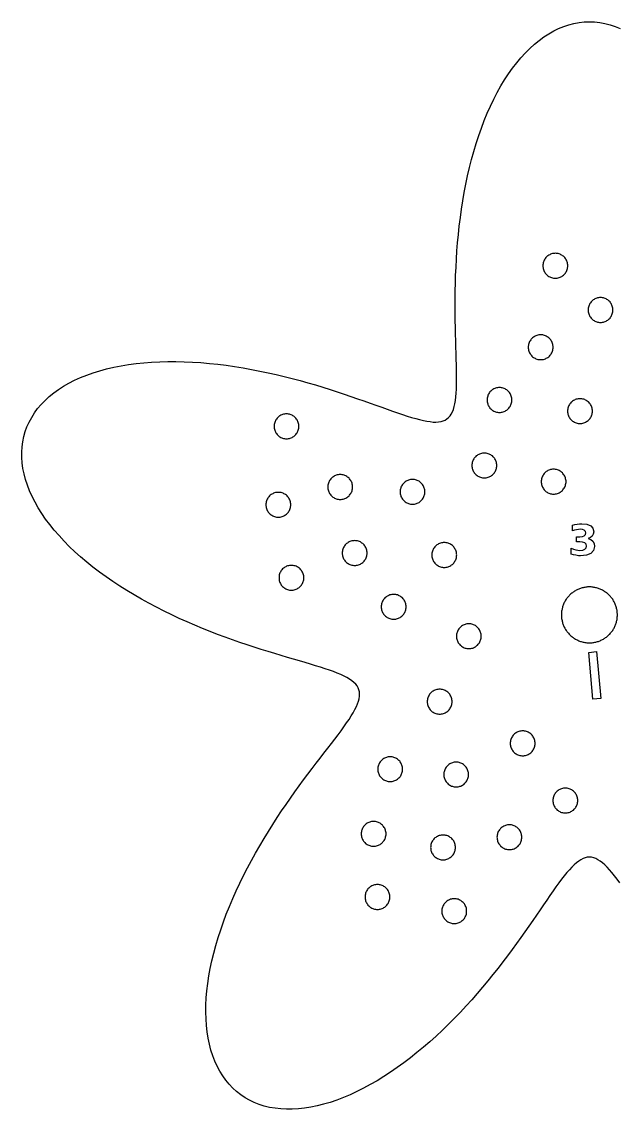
# Model space of a CAD drawing. Header units: millimetres. Extents: x 0 to 411, y 14 to 280.
# Drawn here: x 256 to 323.2, y 15.9 to 138.5 of the extents above; entities that cross this region are included whole.
import ezdxf

# ---------------------------------------------------------------- set-up
doc = ezdxf.new("R2010")
doc.units = ezdxf.units.MM
doc.layers.add('CUT', color=1, linetype='Continuous')
doc.layers.add('ENGRAVE', color=7, linetype='Continuous')

msp = doc.modelspace()

# ---------------------------------------------------------------- linework, layer by layer
at = {"layer": 'CUT'}
msp.add_lwpolyline([(323.43, 41.41), (323.12, 41.83), (322.82, 42.21), (322.53, 42.57), (322.25, 42.9), (321.98, 43.19), (321.71, 43.45), (321.45, 43.68), (321.2, 43.87), (320.95, 44.03), (320.71, 44.15), (320.47, 44.24), (320.23, 44.3), (319.99, 44.31), (319.75, 44.3), (319.51, 44.24), (319.27, 44.15), (319.02, 44.03), (318.78, 43.87), (318.52, 43.68), (318.26, 43.45), (318, 43.19), (317.73, 42.9), (317.45, 42.57), (317.16, 42.21), (316.86, 41.83), (316.55, 41.41), (316.22, 40.97), (315.89, 40.5), (315.54, 40), (315.18, 39.47), (314.81, 38.93), (314.42, 38.36), (314.02, 37.77), (313.6, 37.16), (313.17, 36.54), (312.72, 35.89), (312.25, 35.24), (311.77, 34.57), (311.27, 33.89), (310.76, 33.2), (310.23, 32.5), (309.69, 31.79), (309.12, 31.08), (308.55, 30.37), (307.95, 29.66), (307.35, 28.95), (306.72, 28.24), (306.09, 27.54), (305.44, 26.84), (304.77, 26.15), (304.1, 25.47), (303.41, 24.8), (302.71, 24.15), (302, 23.51), (301.28, 22.88), (300.55, 22.28), (299.81, 21.69), (299.07, 21.13), (298.32, 20.59), (297.57, 20.07), (296.81, 19.57), (296.05, 19.11), (295.29, 18.67), (294.53, 18.26), (293.77, 17.88), (293.01, 17.53), (292.26, 17.21), (291.51, 16.92), (290.77, 16.67), (290.03, 16.45), (289.3, 16.27), (288.59, 16.12), (287.88, 16.01), (287.18, 15.94), (286.5, 15.9), (285.84, 15.9), (285.19, 15.93), (284.55, 16), (283.94, 16.11), (283.34, 16.26), (282.76, 16.44), (282.21, 16.66), (281.68, 16.91), (281.17, 17.2), (280.68, 17.53), (280.22, 17.89), (279.79, 18.28), (279.38, 18.71), (279.01, 19.17), (278.65, 19.66), (278.33, 20.18), (278.04, 20.74), (277.77, 21.32), (277.54, 21.92), (277.33, 22.56), (277.16, 23.22), (277.02, 23.9), (276.91, 24.61), (276.82, 25.34), (276.77, 26.09), (276.75, 26.85), (276.76, 27.64), (276.8, 28.44), (276.87, 29.25), (276.97, 30.08), (277.1, 30.92), (277.25, 31.77), (277.44, 32.63), (277.64, 33.5), (277.88, 34.37), (278.14, 35.25), (278.43, 36.13), (278.73, 37.01), (279.06, 37.89), (279.41, 38.77), (279.79, 39.65), (280.17, 40.52), (280.58, 41.39), (281, 42.25), (281.44, 43.1), (281.89, 43.95), (282.35, 44.78), (282.83, 45.6), (283.31, 46.42), (283.8, 47.21), (284.29, 48), (284.79, 48.77), (285.29, 49.52), (285.79, 50.26), (286.29, 50.98), (286.79, 51.68), (287.28, 52.36), (287.77, 53.02), (288.25, 53.67), (288.72, 54.3), (289.19, 54.9), (289.63, 55.49), (290.07, 56.05), (290.49, 56.6), (290.9, 57.12), (291.28, 57.62), (291.65, 58.11), (291.99, 58.57), (292.32, 59.01), (292.62, 59.44), (292.89, 59.84), (293.14, 60.23), (293.36, 60.6), (293.56, 60.95), (293.72, 61.28), (293.86, 61.6), (293.97, 61.9), (294.04, 62.18), (294.08, 62.45), (294.09, 62.71), (294.07, 62.95), (294.01, 63.19), (293.92, 63.41), (293.8, 63.62), (293.64, 63.82), (293.44, 64.01), (293.22, 64.2), (292.96, 64.38), (292.66, 64.56), (292.33, 64.73), (291.97, 64.9), (291.57, 65.06), (291.14, 65.23), (290.68, 65.4), (290.19, 65.56), (289.67, 65.73), (289.11, 65.9), (288.53, 66.08), (287.93, 66.26), (287.29, 66.45), (286.63, 66.64), (285.95, 66.84), (285.24, 67.05), (284.51, 67.27), (283.76, 67.5), (282.99, 67.74), (282.21, 67.99), (281.4, 68.25), (280.59, 68.52), (279.76, 68.81), (278.92, 69.11), (278.07, 69.43), (277.22, 69.76), (276.36, 70.1), (275.5, 70.46), (274.63, 70.83), (273.76, 71.22), (272.9, 71.63), (272.04, 72.04), (271.18, 72.48), (270.33, 72.93), (269.49, 73.39), (268.67, 73.87), (267.85, 74.36), (267.05, 74.86), (266.27, 75.38), (265.5, 75.91), (264.75, 76.46), (264.02, 77.01), (263.32, 77.58), (262.64, 78.16), (261.99, 78.75), (261.36, 79.34), (260.77, 79.95), (260.2, 80.56), (259.67, 81.18), (259.16, 81.8), (258.69, 82.43), (258.26, 83.07), (257.86, 83.7), (257.5, 84.34), (257.17, 84.98), (256.89, 85.61), (256.64, 86.25), (256.43, 86.88), (256.26, 87.51), (256.14, 88.14), (256.05, 88.76), (256, 89.37), (256, 89.97), (256.04, 90.57), (256.11, 91.15), (256.23, 91.73), (256.39, 92.29), (256.59, 92.84), (256.84, 93.37), (257.12, 93.89), (257.44, 94.39), (257.79, 94.88), (258.19, 95.35), (258.63, 95.8), (259.1, 96.23), (259.6, 96.64), (260.14, 97.03), (260.72, 97.4), (261.32, 97.74), (261.96, 98.07), (262.63, 98.37), (263.32, 98.65), (264.05, 98.91), (264.8, 99.14), (265.57, 99.35), (266.37, 99.54), (267.19, 99.7), (268.02, 99.84), (268.88, 99.95), (269.75, 100.05), (270.64, 100.11), (271.55, 100.16), (272.46, 100.18), (273.38, 100.18), (274.32, 100.16), (275.26, 100.12), (276.2, 100.06), (277.15, 99.98), (278.1, 99.88), (279.05, 99.76), (280, 99.62), (280.95, 99.47), (281.89, 99.3), (282.83, 99.12), (283.76, 98.93), (284.68, 98.72), (285.59, 98.5), (286.49, 98.27), (287.37, 98.04), (288.24, 97.79), (289.1, 97.55), (289.94, 97.29), (290.76, 97.03), (291.56, 96.78), (292.34, 96.52), (293.1, 96.26), (293.85, 96), (294.56, 95.75), (295.26, 95.5), (295.93, 95.27), (296.58, 95.03), (297.2, 94.81), (297.8, 94.6), (298.37, 94.4), (298.92, 94.22), (299.44, 94.04), (299.94, 93.89), (300.41, 93.75), (300.85, 93.64), (301.27, 93.54), (301.67, 93.46), (302.03, 93.41), (302.38, 93.37), (302.69, 93.37), (302.99, 93.38), (303.26, 93.43), (303.51, 93.5), (303.73, 93.59), (303.93, 93.72), (304.12, 93.88), (304.28, 94.06), (304.42, 94.27), (304.55, 94.52), (304.65, 94.79), (304.75, 95.1), (304.82, 95.43), (304.88, 95.8), (304.93, 96.2), (304.97, 96.62), (304.99, 97.08), (305.01, 97.57), (305.01, 98.09), (305.01, 98.64), (305.01, 99.22), (304.99, 99.83), (304.98, 100.46), (304.96, 101.12), (304.94, 101.81), (304.92, 102.52), (304.9, 103.26), (304.88, 104.02), (304.87, 104.8), (304.86, 105.61), (304.85, 106.43), (304.85, 107.28), (304.86, 108.14), (304.88, 109.01), (304.91, 109.9), (304.95, 110.81), (305, 111.72), (305.06, 112.65), (305.13, 113.58), (305.22, 114.52), (305.32, 115.46), (305.44, 116.41), (305.57, 117.36), (305.72, 118.31), (305.88, 119.25), (306.06, 120.19), (306.26, 121.13), (306.48, 122.05), (306.71, 122.97), (306.96, 123.88), (307.23, 124.77), (307.51, 125.65), (307.82, 126.51), (308.14, 127.36), (308.48, 128.18), (308.84, 128.98), (309.21, 129.76), (309.6, 130.52), (310.01, 131.25), (310.43, 131.95), (310.87, 132.62), (311.33, 133.26), (311.79, 133.87), (312.27, 134.44), (312.77, 134.98), (313.28, 135.49), (313.79, 135.96), (314.32, 136.39), (314.86, 136.78), (315.41, 137.14), (315.96, 137.45), (316.52, 137.73), (317.09, 137.96), (317.66, 138.15), (318.24, 138.3), (318.82, 138.41), (319.4, 138.47), (319.99, 138.49), (320.57, 138.47), (321.15, 138.41), (321.73, 138.3), (322.31, 138.15), (322.88, 137.96), (323.45, 137.73)], dxfattribs=at)
for points in [[(317.48, 110.55), (317.51, 110.66), (317.53, 110.77), (317.54, 110.88), (317.55, 110.99), (317.54, 111.1), (317.53, 111.21), (317.51, 111.31), (317.48, 111.42), (317.44, 111.52), (317.39, 111.62), (317.34, 111.72), (317.28, 111.81), (317.21, 111.9), (317.14, 111.98), (317.05, 112.05), (316.97, 112.12), (316.88, 112.18), (316.78, 112.23), (316.68, 112.28), (316.58, 112.32), (316.47, 112.35), (316.36, 112.37), (316.26, 112.38), (316.15, 112.39), (316.04, 112.38), (315.93, 112.37), (315.82, 112.35), (315.71, 112.32), (315.61, 112.28), (315.51, 112.23), (315.41, 112.18), (315.32, 112.12), (315.24, 112.05), (315.16, 111.98), (315.08, 111.9), (315.01, 111.81), (314.95, 111.72), (314.9, 111.62), (314.85, 111.52), (314.81, 111.42), (314.78, 111.31), (314.76, 111.21), (314.75, 111.1), (314.75, 110.99), (314.75, 110.88), (314.76, 110.77), (314.78, 110.66), (314.81, 110.55), (314.85, 110.45), (314.9, 110.35), (314.95, 110.26), (315.01, 110.16), (315.08, 110.08), (315.16, 110), (315.24, 109.92), (315.32, 109.85), (315.41, 109.79), (315.51, 109.74), (315.61, 109.69), (315.71, 109.66), (315.82, 109.63), (315.93, 109.6), (316.04, 109.59), (316.15, 109.59), (316.26, 109.59), (316.36, 109.6), (316.47, 109.63), (316.58, 109.66), (316.68, 109.69), (316.78, 109.74), (316.88, 109.79), (316.97, 109.85), (317.05, 109.92), (317.14, 110), (317.21, 110.08), (317.28, 110.16), (317.34, 110.26), (317.39, 110.35), (317.44, 110.45), (317.48, 110.55)], [(322.53, 105.46), (322.57, 105.56), (322.6, 105.67), (322.62, 105.78), (322.64, 105.88), (322.64, 105.99), (322.64, 106.1), (322.62, 106.21), (322.6, 106.32), (322.57, 106.43), (322.53, 106.53), (322.49, 106.63), (322.43, 106.73), (322.37, 106.82), (322.31, 106.9), (322.23, 106.98), (322.15, 107.06), (322.06, 107.13), (321.97, 107.19), (321.88, 107.24), (321.78, 107.29), (321.67, 107.33), (321.57, 107.36), (321.46, 107.38), (321.35, 107.39), (321.24, 107.39), (321.13, 107.39), (321.02, 107.38), (320.91, 107.36), (320.81, 107.33), (320.71, 107.29), (320.61, 107.24), (320.51, 107.19), (320.42, 107.13), (320.33, 107.06), (320.25, 106.98), (320.18, 106.9), (320.11, 106.82), (320.05, 106.73), (319.99, 106.63), (319.95, 106.53), (319.91, 106.43), (319.88, 106.32), (319.86, 106.21), (319.85, 106.1), (319.84, 105.99), (319.85, 105.88), (319.86, 105.78), (319.88, 105.67), (319.91, 105.56), (319.95, 105.46), (319.99, 105.36), (320.05, 105.26), (320.11, 105.17), (320.18, 105.09), (320.25, 105), (320.33, 104.93), (320.42, 104.86), (320.51, 104.8), (320.61, 104.75), (320.71, 104.7), (320.81, 104.66), (320.91, 104.63), (321.02, 104.61), (321.13, 104.6), (321.24, 104.59), (321.35, 104.6), (321.46, 104.61), (321.57, 104.63), (321.67, 104.66), (321.78, 104.7), (321.88, 104.75), (321.97, 104.8), (322.06, 104.86), (322.15, 104.93), (322.23, 105), (322.31, 105.09), (322.37, 105.17), (322.43, 105.26), (322.49, 105.36), (322.53, 105.46)], [(315.83, 101.36), (315.86, 101.47), (315.88, 101.58), (315.89, 101.69), (315.9, 101.8), (315.89, 101.91), (315.88, 102.01), (315.86, 102.12), (315.83, 102.23), (315.79, 102.33), (315.75, 102.43), (315.69, 102.53), (315.63, 102.62), (315.56, 102.7), (315.49, 102.79), (315.41, 102.86), (315.32, 102.93), (315.23, 102.99), (315.13, 103.04), (315.03, 103.09), (314.93, 103.13), (314.83, 103.16), (314.72, 103.18), (314.61, 103.19), (314.5, 103.2), (314.39, 103.19), (314.28, 103.18), (314.17, 103.16), (314.07, 103.13), (313.96, 103.09), (313.86, 103.04), (313.77, 102.99), (313.68, 102.93), (313.59, 102.86), (313.51, 102.79), (313.43, 102.7), (313.37, 102.62), (313.31, 102.53), (313.25, 102.43), (313.21, 102.33), (313.17, 102.23), (313.14, 102.12), (313.12, 102.01), (313.1, 101.91), (313.1, 101.8), (313.1, 101.69), (313.12, 101.58), (313.14, 101.47), (313.17, 101.36), (313.21, 101.26), (313.25, 101.16), (313.31, 101.06), (313.37, 100.97), (313.43, 100.89), (313.51, 100.81), (313.59, 100.73), (313.68, 100.66), (313.77, 100.6), (313.86, 100.55), (313.96, 100.5), (314.07, 100.46), (314.17, 100.43), (314.28, 100.41), (314.39, 100.4), (314.5, 100.4), (314.61, 100.4), (314.72, 100.41), (314.83, 100.43), (314.93, 100.46), (315.03, 100.5), (315.13, 100.55), (315.23, 100.6), (315.32, 100.66), (315.41, 100.73), (315.49, 100.81), (315.56, 100.89), (315.63, 100.97), (315.69, 101.06), (315.75, 101.16), (315.79, 101.26), (315.83, 101.36)], [(311.14, 95.32), (311.18, 95.42), (311.21, 95.53), (311.23, 95.63), (311.24, 95.74), (311.25, 95.85), (311.24, 95.96), (311.23, 96.07), (311.21, 96.18), (311.18, 96.29), (311.14, 96.39), (311.1, 96.49), (311.04, 96.59), (310.98, 96.68), (310.91, 96.76), (310.84, 96.84), (310.76, 96.92), (310.67, 96.99), (310.58, 97.05), (310.48, 97.1), (310.38, 97.15), (310.28, 97.19), (310.17, 97.22), (310.07, 97.24), (309.96, 97.25), (309.85, 97.25), (309.74, 97.25), (309.63, 97.24), (309.52, 97.22), (309.42, 97.19), (309.31, 97.15), (309.21, 97.1), (309.12, 97.05), (309.02, 96.99), (308.94, 96.92), (308.86, 96.84), (308.78, 96.76), (308.72, 96.68), (308.65, 96.59), (308.6, 96.49), (308.55, 96.39), (308.52, 96.29), (308.49, 96.18), (308.46, 96.07), (308.45, 95.96), (308.45, 95.85), (308.45, 95.74), (308.46, 95.63), (308.49, 95.53), (308.52, 95.42), (308.55, 95.32), (308.6, 95.22), (308.65, 95.12), (308.72, 95.03), (308.78, 94.94), (308.86, 94.86), (308.94, 94.79), (309.02, 94.72), (309.12, 94.66), (309.21, 94.61), (309.31, 94.56), (309.42, 94.52), (309.52, 94.49), (309.63, 94.47), (309.74, 94.46), (309.85, 94.45), (309.96, 94.46), (310.07, 94.47), (310.17, 94.49), (310.28, 94.52), (310.38, 94.56), (310.48, 94.61), (310.58, 94.66), (310.67, 94.72), (310.76, 94.79), (310.84, 94.86), (310.91, 94.94), (310.98, 95.03), (311.04, 95.12), (311.1, 95.22), (311.14, 95.32)], [(320.26, 94.17), (320.29, 94.27), (320.31, 94.38), (320.32, 94.49), (320.33, 94.6), (320.32, 94.71), (320.31, 94.82), (320.29, 94.93), (320.26, 95.03), (320.22, 95.14), (320.17, 95.24), (320.12, 95.33), (320.06, 95.42), (319.99, 95.51), (319.92, 95.59), (319.83, 95.66), (319.75, 95.73), (319.66, 95.79), (319.56, 95.85), (319.46, 95.89), (319.36, 95.93), (319.25, 95.96), (319.14, 95.98), (319.03, 96), (318.93, 96), (318.82, 96), (318.71, 95.98), (318.6, 95.96), (318.49, 95.93), (318.39, 95.89), (318.29, 95.85), (318.19, 95.79), (318.1, 95.73), (318.02, 95.66), (317.94, 95.59), (317.86, 95.51), (317.79, 95.42), (317.73, 95.33), (317.68, 95.24), (317.63, 95.14), (317.59, 95.03), (317.56, 94.93), (317.54, 94.82), (317.53, 94.71), (317.53, 94.6), (317.53, 94.49), (317.54, 94.38), (317.56, 94.27), (317.59, 94.17), (317.63, 94.06), (317.68, 93.96), (317.73, 93.87), (317.79, 93.78), (317.86, 93.69), (317.94, 93.61), (318.02, 93.54), (318.1, 93.47), (318.19, 93.41), (318.29, 93.35), (318.39, 93.31), (318.49, 93.27), (318.6, 93.24), (318.71, 93.22), (318.82, 93.2), (318.93, 93.2), (319.03, 93.2), (319.14, 93.22), (319.25, 93.24), (319.36, 93.27), (319.46, 93.31), (319.56, 93.35), (319.66, 93.41), (319.75, 93.47), (319.83, 93.54), (319.92, 93.61), (319.99, 93.69), (320.06, 93.78), (320.12, 93.87), (320.17, 93.96), (320.22, 94.06), (320.26, 94.17)], [(287.13, 92.35), (287.17, 92.45), (287.2, 92.55), (287.22, 92.66), (287.24, 92.77), (287.24, 92.88), (287.24, 92.99), (287.22, 93.1), (287.2, 93.21), (287.17, 93.31), (287.13, 93.42), (287.09, 93.52), (287.03, 93.61), (286.97, 93.7), (286.91, 93.79), (286.83, 93.87), (286.75, 93.95), (286.66, 94.01), (286.57, 94.08), (286.48, 94.13), (286.38, 94.17), (286.27, 94.21), (286.17, 94.24), (286.06, 94.26), (285.95, 94.28), (285.84, 94.28), (285.73, 94.28), (285.62, 94.26), (285.51, 94.24), (285.41, 94.21), (285.3, 94.17), (285.21, 94.13), (285.11, 94.08), (285.02, 94.01), (284.93, 93.95), (284.85, 93.87), (284.78, 93.79), (284.71, 93.7), (284.65, 93.61), (284.59, 93.52), (284.55, 93.42), (284.51, 93.31), (284.48, 93.21), (284.46, 93.1), (284.45, 92.99), (284.44, 92.88), (284.45, 92.77), (284.46, 92.66), (284.48, 92.55), (284.51, 92.45), (284.55, 92.35), (284.59, 92.25), (284.65, 92.15), (284.71, 92.06), (284.78, 91.97), (284.85, 91.89), (284.93, 91.82), (285.02, 91.75), (285.11, 91.69), (285.21, 91.63), (285.3, 91.59), (285.41, 91.55), (285.51, 91.52), (285.62, 91.5), (285.73, 91.49), (285.84, 91.48), (285.95, 91.49), (286.06, 91.5), (286.17, 91.52), (286.27, 91.55), (286.38, 91.59), (286.48, 91.63), (286.57, 91.69), (286.66, 91.75), (286.75, 91.82), (286.83, 91.89), (286.91, 91.97), (286.97, 92.06), (287.03, 92.15), (287.09, 92.25), (287.13, 92.35)], [(309.48, 88.04), (309.51, 88.14), (309.53, 88.25), (309.54, 88.36), (309.54, 88.47), (309.54, 88.58), (309.53, 88.69), (309.51, 88.8), (309.48, 88.9), (309.44, 89.01), (309.39, 89.11), (309.34, 89.2), (309.28, 89.29), (309.21, 89.38), (309.13, 89.46), (309.05, 89.54), (308.97, 89.6), (308.88, 89.66), (308.78, 89.72), (308.68, 89.76), (308.58, 89.8), (308.47, 89.83), (308.36, 89.85), (308.25, 89.87), (308.14, 89.87), (308.03, 89.87), (307.93, 89.85), (307.82, 89.83), (307.71, 89.8), (307.61, 89.76), (307.51, 89.72), (307.41, 89.66), (307.32, 89.6), (307.23, 89.54), (307.15, 89.46), (307.08, 89.38), (307.01, 89.29), (306.95, 89.2), (306.9, 89.11), (306.85, 89.01), (306.81, 88.9), (306.78, 88.8), (306.76, 88.69), (306.75, 88.58), (306.74, 88.47), (306.75, 88.36), (306.76, 88.25), (306.78, 88.14), (306.81, 88.04), (306.85, 87.94), (306.9, 87.84), (306.95, 87.74), (307.01, 87.65), (307.08, 87.56), (307.15, 87.48), (307.23, 87.41), (307.32, 87.34), (307.41, 87.28), (307.51, 87.22), (307.61, 87.18), (307.71, 87.14), (307.82, 87.11), (307.93, 87.09), (308.03, 87.08), (308.14, 87.07), (308.25, 87.08), (308.36, 87.09), (308.47, 87.11), (308.58, 87.14), (308.68, 87.18), (308.78, 87.22), (308.88, 87.28), (308.97, 87.34), (309.05, 87.41), (309.13, 87.48), (309.21, 87.56), (309.28, 87.65), (309.34, 87.74), (309.39, 87.84), (309.44, 87.94), (309.48, 88.04)], [(293.19, 85.51), (293.23, 85.61), (293.26, 85.71), (293.28, 85.82), (293.29, 85.93), (293.3, 86.04), (293.29, 86.15), (293.28, 86.26), (293.26, 86.37), (293.23, 86.47), (293.19, 86.58), (293.14, 86.68), (293.09, 86.77), (293.03, 86.86), (292.96, 86.95), (292.89, 87.03), (292.81, 87.11), (292.72, 87.17), (292.63, 87.23), (292.53, 87.29), (292.43, 87.33), (292.33, 87.37), (292.22, 87.4), (292.12, 87.42), (292.01, 87.44), (291.9, 87.44), (291.79, 87.44), (291.68, 87.42), (291.57, 87.4), (291.46, 87.37), (291.36, 87.33), (291.26, 87.29), (291.17, 87.23), (291.07, 87.17), (290.99, 87.11), (290.91, 87.03), (290.83, 86.95), (290.76, 86.86), (290.7, 86.77), (290.65, 86.68), (290.6, 86.58), (290.57, 86.47), (290.54, 86.37), (290.51, 86.26), (290.5, 86.15), (290.5, 86.04), (290.5, 85.93), (290.51, 85.82), (290.54, 85.71), (290.57, 85.61), (290.6, 85.51), (290.65, 85.41), (290.7, 85.31), (290.76, 85.22), (290.83, 85.13), (290.91, 85.05), (290.99, 84.98), (291.07, 84.91), (291.17, 84.85), (291.26, 84.79), (291.36, 84.75), (291.46, 84.71), (291.57, 84.68), (291.68, 84.66), (291.79, 84.65), (291.9, 84.64), (292.01, 84.65), (292.12, 84.66), (292.22, 84.68), (292.33, 84.71), (292.43, 84.75), (292.53, 84.79), (292.63, 84.85), (292.72, 84.91), (292.81, 84.98), (292.89, 85.05), (292.96, 85.13), (293.03, 85.22), (293.09, 85.31), (293.14, 85.41), (293.19, 85.51)], [(317.24, 86.11), (317.28, 86.21), (317.31, 86.32), (317.33, 86.43), (317.35, 86.54), (317.35, 86.64), (317.35, 86.75), (317.33, 86.86), (317.31, 86.97), (317.28, 87.08), (317.24, 87.18), (317.2, 87.28), (317.14, 87.38), (317.08, 87.47), (317.01, 87.55), (316.94, 87.63), (316.86, 87.71), (316.77, 87.78), (316.68, 87.84), (316.59, 87.89), (316.49, 87.94), (316.38, 87.98), (316.28, 88.01), (316.17, 88.03), (316.06, 88.04), (315.95, 88.04), (315.84, 88.04), (315.73, 88.03), (315.62, 88.01), (315.52, 87.98), (315.41, 87.94), (315.31, 87.89), (315.22, 87.84), (315.13, 87.78), (315.04, 87.71), (314.96, 87.63), (314.89, 87.55), (314.82, 87.47), (314.76, 87.38), (314.7, 87.28), (314.66, 87.18), (314.62, 87.08), (314.59, 86.97), (314.57, 86.86), (314.55, 86.75), (314.55, 86.64), (314.55, 86.54), (314.57, 86.43), (314.59, 86.32), (314.62, 86.21), (314.66, 86.11), (314.7, 86.01), (314.76, 85.91), (314.82, 85.82), (314.89, 85.74), (314.96, 85.65), (315.04, 85.58), (315.13, 85.51), (315.22, 85.45), (315.31, 85.4), (315.41, 85.35), (315.52, 85.31), (315.62, 85.28), (315.73, 85.26), (315.84, 85.25), (315.95, 85.24), (316.06, 85.25), (316.17, 85.26), (316.28, 85.28), (316.38, 85.31), (316.49, 85.35), (316.59, 85.4), (316.68, 85.45), (316.77, 85.51), (316.86, 85.58), (316.94, 85.65), (317.01, 85.74), (317.08, 85.82), (317.14, 85.91), (317.2, 86.01), (317.24, 86.11)], [(301.34, 84.96), (301.38, 85.07), (301.41, 85.17), (301.43, 85.28), (301.44, 85.39), (301.45, 85.5), (301.44, 85.61), (301.43, 85.72), (301.41, 85.83), (301.38, 85.93), (301.34, 86.04), (301.29, 86.13), (301.24, 86.23), (301.18, 86.32), (301.11, 86.41), (301.04, 86.49), (300.96, 86.56), (300.87, 86.63), (300.78, 86.69), (300.68, 86.75), (300.58, 86.79), (300.48, 86.83), (300.37, 86.86), (300.27, 86.88), (300.16, 86.9), (300.05, 86.9), (299.94, 86.9), (299.83, 86.88), (299.72, 86.86), (299.61, 86.83), (299.51, 86.79), (299.41, 86.75), (299.32, 86.69), (299.22, 86.63), (299.14, 86.56), (299.06, 86.49), (298.98, 86.41), (298.91, 86.32), (298.85, 86.23), (298.8, 86.13), (298.75, 86.04), (298.72, 85.93), (298.69, 85.83), (298.66, 85.72), (298.65, 85.61), (298.65, 85.5), (298.65, 85.39), (298.66, 85.28), (298.69, 85.17), (298.72, 85.07), (298.75, 84.96), (298.8, 84.86), (298.85, 84.77), (298.91, 84.68), (298.98, 84.59), (299.06, 84.51), (299.14, 84.43), (299.22, 84.37), (299.32, 84.31), (299.41, 84.25), (299.51, 84.21), (299.61, 84.17), (299.72, 84.14), (299.83, 84.12), (299.94, 84.1), (300.05, 84.1), (300.16, 84.1), (300.27, 84.12), (300.37, 84.14), (300.48, 84.17), (300.58, 84.21), (300.68, 84.25), (300.78, 84.31), (300.87, 84.37), (300.96, 84.43), (301.04, 84.51), (301.11, 84.59), (301.18, 84.68), (301.24, 84.77), (301.29, 84.86), (301.34, 84.96)], [(286.25, 83.61), (286.28, 83.72), (286.3, 83.83), (286.32, 83.93), (286.32, 84.04), (286.32, 84.15), (286.3, 84.26), (286.28, 84.37), (286.25, 84.48), (286.22, 84.58), (286.17, 84.68), (286.12, 84.78), (286.05, 84.87), (285.99, 84.95), (285.91, 85.03), (285.83, 85.11), (285.74, 85.18), (285.65, 85.24), (285.56, 85.29), (285.46, 85.34), (285.35, 85.38), (285.25, 85.41), (285.14, 85.43), (285.03, 85.44), (284.92, 85.44), (284.81, 85.44), (284.7, 85.43), (284.6, 85.41), (284.49, 85.38), (284.39, 85.34), (284.29, 85.29), (284.19, 85.24), (284.1, 85.18), (284.01, 85.11), (283.93, 85.03), (283.86, 84.95), (283.79, 84.87), (283.73, 84.78), (283.67, 84.68), (283.63, 84.58), (283.59, 84.48), (283.56, 84.37), (283.54, 84.26), (283.53, 84.15), (283.52, 84.04), (283.53, 83.93), (283.54, 83.83), (283.56, 83.72), (283.59, 83.61), (283.63, 83.51), (283.67, 83.41), (283.73, 83.31), (283.79, 83.22), (283.86, 83.14), (283.93, 83.05), (284.01, 82.98), (284.1, 82.91), (284.19, 82.85), (284.29, 82.8), (284.39, 82.75), (284.49, 82.71), (284.6, 82.68), (284.7, 82.66), (284.81, 82.65), (284.92, 82.64), (285.03, 82.65), (285.14, 82.66), (285.25, 82.68), (285.35, 82.71), (285.46, 82.75), (285.56, 82.8), (285.65, 82.85), (285.74, 82.91), (285.83, 82.98), (285.91, 83.05), (285.99, 83.14), (286.05, 83.22), (286.12, 83.31), (286.17, 83.41), (286.22, 83.51), (286.25, 83.61)], [(294.82, 78.06), (294.86, 78.17), (294.89, 78.27), (294.91, 78.38), (294.93, 78.49), (294.93, 78.6), (294.93, 78.71), (294.91, 78.82), (294.89, 78.93), (294.86, 79.03), (294.82, 79.13), (294.78, 79.23), (294.72, 79.33), (294.66, 79.42), (294.59, 79.51), (294.52, 79.59), (294.44, 79.66), (294.35, 79.73), (294.26, 79.79), (294.17, 79.85), (294.07, 79.89), (293.96, 79.93), (293.86, 79.96), (293.75, 79.98), (293.64, 79.99), (293.53, 80), (293.42, 79.99), (293.31, 79.98), (293.2, 79.96), (293.1, 79.93), (292.99, 79.89), (292.89, 79.85), (292.8, 79.79), (292.71, 79.73), (292.62, 79.66), (292.54, 79.59), (292.47, 79.51), (292.4, 79.42), (292.34, 79.33), (292.28, 79.23), (292.24, 79.13), (292.2, 79.03), (292.17, 78.93), (292.15, 78.82), (292.13, 78.71), (292.13, 78.6), (292.13, 78.49), (292.15, 78.38), (292.17, 78.27), (292.2, 78.17), (292.24, 78.06), (292.28, 77.96), (292.34, 77.87), (292.4, 77.78), (292.47, 77.69), (292.54, 77.61), (292.62, 77.53), (292.71, 77.47), (292.8, 77.41), (292.89, 77.35), (292.99, 77.31), (293.1, 77.27), (293.2, 77.24), (293.31, 77.22), (293.42, 77.2), (293.53, 77.2), (293.64, 77.2), (293.75, 77.22), (293.86, 77.24), (293.96, 77.27), (294.07, 77.31), (294.17, 77.35), (294.26, 77.41), (294.35, 77.47), (294.44, 77.53), (294.52, 77.61), (294.59, 77.69), (294.66, 77.78), (294.72, 77.87), (294.78, 77.96), (294.82, 78.06)], [(304.92, 77.84), (304.96, 77.95), (304.99, 78.05), (305.01, 78.16), (305.02, 78.27), (305.03, 78.38), (305.02, 78.49), (305.01, 78.6), (304.99, 78.71), (304.96, 78.81), (304.92, 78.91), (304.87, 79.01), (304.82, 79.11), (304.76, 79.2), (304.69, 79.29), (304.62, 79.37), (304.54, 79.44), (304.45, 79.51), (304.36, 79.57), (304.26, 79.63), (304.16, 79.67), (304.06, 79.71), (303.95, 79.74), (303.85, 79.76), (303.74, 79.77), (303.63, 79.78), (303.52, 79.77), (303.41, 79.76), (303.3, 79.74), (303.19, 79.71), (303.09, 79.67), (302.99, 79.63), (302.9, 79.57), (302.8, 79.51), (302.72, 79.44), (302.64, 79.37), (302.56, 79.29), (302.49, 79.2), (302.43, 79.11), (302.38, 79.01), (302.33, 78.91), (302.3, 78.81), (302.27, 78.71), (302.24, 78.6), (302.23, 78.49), (302.23, 78.38), (302.23, 78.27), (302.24, 78.16), (302.27, 78.05), (302.3, 77.95), (302.33, 77.84), (302.38, 77.74), (302.43, 77.65), (302.49, 77.56), (302.56, 77.47), (302.64, 77.39), (302.72, 77.31), (302.8, 77.25), (302.9, 77.18), (302.99, 77.13), (303.09, 77.09), (303.19, 77.05), (303.3, 77.02), (303.41, 77), (303.52, 76.98), (303.63, 76.98), (303.74, 76.98), (303.85, 77), (303.95, 77.02), (304.06, 77.05), (304.16, 77.09), (304.26, 77.13), (304.36, 77.18), (304.45, 77.25), (304.54, 77.31), (304.62, 77.39), (304.69, 77.47), (304.76, 77.56), (304.82, 77.65), (304.87, 77.74), (304.92, 77.84)], [(287.73, 75.38), (287.76, 75.48), (287.78, 75.59), (287.79, 75.7), (287.8, 75.81), (287.79, 75.92), (287.78, 76.03), (287.76, 76.14), (287.73, 76.24), (287.69, 76.35), (287.64, 76.45), (287.59, 76.54), (287.53, 76.63), (287.46, 76.72), (287.39, 76.8), (287.31, 76.88), (287.22, 76.94), (287.13, 77.01), (287.03, 77.06), (286.93, 77.1), (286.83, 77.14), (286.72, 77.17), (286.61, 77.19), (286.51, 77.21), (286.4, 77.21), (286.29, 77.21), (286.18, 77.19), (286.07, 77.17), (285.96, 77.14), (285.86, 77.1), (285.76, 77.06), (285.66, 77.01), (285.57, 76.94), (285.49, 76.88), (285.41, 76.8), (285.33, 76.72), (285.26, 76.63), (285.2, 76.54), (285.15, 76.45), (285.1, 76.35), (285.06, 76.24), (285.03, 76.14), (285.01, 76.03), (285, 75.92), (285, 75.81), (285, 75.7), (285.01, 75.59), (285.03, 75.48), (285.06, 75.38), (285.1, 75.28), (285.15, 75.18), (285.2, 75.08), (285.26, 74.99), (285.33, 74.9), (285.41, 74.82), (285.49, 74.75), (285.57, 74.68), (285.66, 74.62), (285.76, 74.56), (285.86, 74.52), (285.96, 74.48), (286.07, 74.45), (286.18, 74.43), (286.29, 74.42), (286.4, 74.41), (286.51, 74.42), (286.61, 74.43), (286.72, 74.45), (286.83, 74.48), (286.93, 74.52), (287.03, 74.56), (287.13, 74.62), (287.22, 74.68), (287.31, 74.75), (287.39, 74.82), (287.46, 74.9), (287.53, 74.99), (287.59, 75.08), (287.64, 75.18), (287.69, 75.28), (287.73, 75.38)], [(299.22, 72), (299.26, 72.1), (299.29, 72.21), (299.31, 72.32), (299.32, 72.43), (299.33, 72.54), (299.32, 72.65), (299.31, 72.76), (299.29, 72.86), (299.26, 72.97), (299.22, 73.07), (299.17, 73.17), (299.12, 73.27), (299.06, 73.36), (298.99, 73.45), (298.92, 73.53), (298.84, 73.6), (298.75, 73.67), (298.66, 73.73), (298.56, 73.78), (298.46, 73.83), (298.36, 73.87), (298.25, 73.9), (298.15, 73.92), (298.04, 73.93), (297.93, 73.94), (297.82, 73.93), (297.71, 73.92), (297.6, 73.9), (297.49, 73.87), (297.39, 73.83), (297.29, 73.78), (297.19, 73.73), (297.1, 73.67), (297.02, 73.6), (296.94, 73.53), (296.86, 73.45), (296.79, 73.36), (296.73, 73.27), (296.68, 73.17), (296.63, 73.07), (296.59, 72.97), (296.56, 72.86), (296.54, 72.76), (296.53, 72.65), (296.53, 72.54), (296.53, 72.43), (296.54, 72.32), (296.56, 72.21), (296.59, 72.1), (296.63, 72), (296.68, 71.9), (296.73, 71.81), (296.79, 71.71), (296.86, 71.63), (296.94, 71.55), (297.02, 71.47), (297.1, 71.4), (297.19, 71.34), (297.29, 71.29), (297.39, 71.24), (297.49, 71.21), (297.6, 71.18), (297.71, 71.15), (297.82, 71.14), (297.93, 71.14), (298.04, 71.14), (298.15, 71.15), (298.25, 71.18), (298.36, 71.21), (298.46, 71.24), (298.56, 71.29), (298.66, 71.34), (298.75, 71.4), (298.84, 71.47), (298.92, 71.55), (298.99, 71.63), (299.06, 71.71), (299.12, 71.81), (299.17, 71.9), (299.22, 72)], [(323.13, 71.83), (323.12, 71.93), (323.11, 72.04), (323.1, 72.14), (323.08, 72.24), (323.06, 72.34), (323.03, 72.44), (323, 72.54), (322.97, 72.64), (322.94, 72.73), (322.9, 72.83), (322.86, 72.93), (322.81, 73.02), (322.77, 73.11), (322.72, 73.2), (322.66, 73.29), (322.61, 73.38), (322.55, 73.46), (322.49, 73.54), (322.42, 73.62), (322.36, 73.7), (322.29, 73.78), (322.21, 73.85), (322.14, 73.92), (322.06, 73.99), (321.99, 74.06), (321.91, 74.12), (321.82, 74.19), (321.74, 74.24), (321.65, 74.3), (321.56, 74.35), (321.47, 74.4), (321.38, 74.45), (321.29, 74.49), (321.19, 74.54), (321.1, 74.57), (321, 74.61), (320.9, 74.64), (320.8, 74.67), (320.7, 74.69), (320.6, 74.71), (320.5, 74.73), (320.4, 74.75), (320.3, 74.76), (320.19, 74.77), (320.09, 74.77), (319.99, 74.78), (319.88, 74.77), (319.78, 74.77), (319.68, 74.76), (319.58, 74.75), (319.47, 74.73), (319.37, 74.71), (319.27, 74.69), (319.17, 74.67), (319.07, 74.64), (318.98, 74.61), (318.88, 74.57), (318.78, 74.54), (318.69, 74.49), (318.59, 74.45), (318.5, 74.4), (318.41, 74.35), (318.32, 74.3), (318.24, 74.24), (318.15, 74.19), (318.07, 74.12), (317.99, 74.06), (317.91, 73.99), (317.83, 73.92), (317.76, 73.85), (317.69, 73.78), (317.62, 73.7), (317.55, 73.62), (317.49, 73.54), (317.43, 73.46), (317.37, 73.38), (317.31, 73.29), (317.26, 73.2), (317.21, 73.11), (317.16, 73.02), (317.12, 72.93), (317.08, 72.83), (317.04, 72.73), (317, 72.64), (316.97, 72.54), (316.94, 72.44), (316.92, 72.34), (316.9, 72.24), (316.88, 72.14), (316.86, 72.04), (316.85, 71.93), (316.84, 71.83), (316.84, 71.73), (316.84, 71.63), (316.84, 71.52), (316.84, 71.42), (316.85, 71.32), (316.86, 71.21), (316.88, 71.11), (316.9, 71.01), (316.92, 70.91), (316.94, 70.81), (316.97, 70.71), (317, 70.61), (317.04, 70.52), (317.08, 70.42), (317.12, 70.33), (317.16, 70.23), (317.21, 70.14), (317.26, 70.05), (317.31, 69.96), (317.37, 69.88), (317.43, 69.79), (317.49, 69.71), (317.55, 69.63), (317.62, 69.55), (317.69, 69.47), (317.76, 69.4), (317.83, 69.33), (317.91, 69.26), (317.99, 69.19), (318.07, 69.13), (318.15, 69.06), (318.24, 69.01), (318.32, 68.95), (318.41, 68.9), (318.5, 68.85), (318.59, 68.8), (318.69, 68.76), (318.78, 68.71), (318.88, 68.68), (318.98, 68.64), (319.07, 68.61), (319.17, 68.58), (319.27, 68.56), (319.37, 68.54), (319.47, 68.52), (319.58, 68.5), (319.68, 68.49), (319.78, 68.48), (319.88, 68.48), (319.99, 68.48), (320.09, 68.48), (320.19, 68.48), (320.3, 68.49), (320.4, 68.5), (320.5, 68.52), (320.6, 68.54), (320.7, 68.56), (320.8, 68.58), (320.9, 68.61), (321, 68.64), (321.1, 68.68), (321.19, 68.71), (321.29, 68.76), (321.38, 68.8), (321.47, 68.85), (321.56, 68.9), (321.65, 68.95), (321.74, 69.01), (321.82, 69.06), (321.91, 69.13), (321.99, 69.19), (322.06, 69.26), (322.14, 69.33), (322.21, 69.4), (322.29, 69.47), (322.36, 69.55), (322.42, 69.63), (322.49, 69.71), (322.55, 69.79), (322.61, 69.88), (322.66, 69.96), (322.72, 70.05), (322.77, 70.14), (322.81, 70.23), (322.86, 70.33), (322.9, 70.42), (322.94, 70.52), (322.97, 70.61), (323, 70.71), (323.03, 70.81), (323.06, 70.91), (323.08, 71.01), (323.1, 71.11), (323.11, 71.21), (323.12, 71.32), (323.13, 71.42), (323.14, 71.52), (323.14, 71.63), (323.14, 71.73), (323.13, 71.83)], [(307.69, 68.69), (307.73, 68.79), (307.76, 68.89), (307.78, 69), (307.79, 69.11), (307.8, 69.22), (307.79, 69.33), (307.78, 69.44), (307.76, 69.55), (307.73, 69.65), (307.69, 69.76), (307.65, 69.86), (307.59, 69.95), (307.53, 70.04), (307.46, 70.13), (307.39, 70.21), (307.31, 70.29), (307.22, 70.35), (307.13, 70.42), (307.03, 70.47), (306.93, 70.51), (306.83, 70.55), (306.73, 70.58), (306.62, 70.6), (306.51, 70.62), (306.4, 70.62), (306.29, 70.62), (306.18, 70.6), (306.07, 70.58), (305.97, 70.55), (305.86, 70.51), (305.76, 70.47), (305.67, 70.42), (305.58, 70.35), (305.49, 70.29), (305.41, 70.21), (305.33, 70.13), (305.27, 70.04), (305.2, 69.95), (305.15, 69.86), (305.11, 69.76), (305.07, 69.65), (305.04, 69.55), (305.02, 69.44), (305, 69.33), (305, 69.22), (305, 69.11), (305.02, 69), (305.04, 68.89), (305.07, 68.79), (305.11, 68.69), (305.15, 68.59), (305.2, 68.49), (305.27, 68.4), (305.33, 68.31), (305.41, 68.23), (305.49, 68.16), (305.58, 68.09), (305.67, 68.03), (305.76, 67.97), (305.86, 67.93), (305.97, 67.89), (306.07, 67.86), (306.18, 67.84), (306.29, 67.83), (306.4, 67.82), (306.51, 67.83), (306.62, 67.84), (306.73, 67.86), (306.83, 67.89), (306.93, 67.93), (307.03, 67.97), (307.13, 68.03), (307.22, 68.09), (307.31, 68.16), (307.39, 68.23), (307.46, 68.31), (307.53, 68.4), (307.59, 68.49), (307.65, 68.59), (307.69, 68.69)], [(304.44, 61.41), (304.47, 61.52), (304.49, 61.62), (304.5, 61.73), (304.51, 61.84), (304.5, 61.95), (304.49, 62.06), (304.47, 62.17), (304.44, 62.28), (304.4, 62.38), (304.35, 62.48), (304.3, 62.57), (304.24, 62.67), (304.17, 62.75), (304.1, 62.83), (304.02, 62.91), (303.93, 62.98), (303.84, 63.04), (303.74, 63.09), (303.64, 63.14), (303.54, 63.17), (303.43, 63.2), (303.33, 63.23), (303.22, 63.24), (303.11, 63.24), (303, 63.24), (302.89, 63.23), (302.78, 63.2), (302.67, 63.17), (302.57, 63.14), (302.47, 63.09), (302.38, 63.04), (302.28, 62.98), (302.2, 62.91), (302.12, 62.83), (302.04, 62.75), (301.97, 62.67), (301.91, 62.57), (301.86, 62.48), (301.81, 62.38), (301.78, 62.28), (301.75, 62.17), (301.72, 62.06), (301.71, 61.95), (301.71, 61.84), (301.71, 61.73), (301.72, 61.62), (301.75, 61.52), (301.78, 61.41), (301.81, 61.31), (301.86, 61.21), (301.91, 61.11), (301.97, 61.02), (302.04, 60.93), (302.12, 60.85), (302.2, 60.78), (302.28, 60.71), (302.38, 60.65), (302.47, 60.6), (302.57, 60.55), (302.67, 60.51), (302.78, 60.48), (302.89, 60.46), (303, 60.45), (303.11, 60.44), (303.22, 60.45), (303.33, 60.46), (303.43, 60.48), (303.54, 60.51), (303.64, 60.55), (303.74, 60.6), (303.84, 60.65), (303.93, 60.71), (304.02, 60.78), (304.1, 60.85), (304.17, 60.93), (304.24, 61.02), (304.3, 61.11), (304.35, 61.21), (304.4, 61.31), (304.44, 61.41)], [(313.76, 56.61), (313.8, 56.71), (313.83, 56.82), (313.85, 56.92), (313.86, 57.03), (313.87, 57.14), (313.86, 57.25), (313.85, 57.36), (313.83, 57.47), (313.8, 57.58), (313.76, 57.68), (313.71, 57.78), (313.66, 57.87), (313.6, 57.97), (313.53, 58.05), (313.46, 58.13), (313.38, 58.21), (313.29, 58.28), (313.2, 58.34), (313.1, 58.39), (313, 58.44), (312.9, 58.47), (312.79, 58.5), (312.69, 58.53), (312.58, 58.54), (312.47, 58.54), (312.36, 58.54), (312.25, 58.53), (312.14, 58.5), (312.03, 58.47), (311.93, 58.44), (311.83, 58.39), (311.73, 58.34), (311.64, 58.28), (311.56, 58.21), (311.48, 58.13), (311.4, 58.05), (311.33, 57.97), (311.27, 57.87), (311.22, 57.78), (311.17, 57.68), (311.13, 57.58), (311.1, 57.47), (311.08, 57.36), (311.07, 57.25), (311.07, 57.14), (311.07, 57.03), (311.08, 56.92), (311.1, 56.82), (311.13, 56.71), (311.17, 56.61), (311.22, 56.51), (311.27, 56.41), (311.33, 56.32), (311.4, 56.23), (311.48, 56.15), (311.56, 56.08), (311.64, 56.01), (311.73, 55.95), (311.83, 55.9), (311.93, 55.85), (312.03, 55.81), (312.14, 55.78), (312.25, 55.76), (312.36, 55.75), (312.47, 55.74), (312.58, 55.75), (312.69, 55.76), (312.79, 55.78), (312.9, 55.81), (313, 55.85), (313.1, 55.9), (313.2, 55.95), (313.29, 56.01), (313.38, 56.08), (313.46, 56.15), (313.53, 56.23), (313.6, 56.32), (313.66, 56.41), (313.71, 56.51), (313.76, 56.61)], [(298.82, 53.7), (298.86, 53.8), (298.89, 53.91), (298.91, 54.01), (298.93, 54.12), (298.93, 54.23), (298.93, 54.34), (298.91, 54.45), (298.89, 54.56), (298.86, 54.67), (298.82, 54.77), (298.78, 54.87), (298.72, 54.96), (298.66, 55.06), (298.6, 55.14), (298.52, 55.22), (298.44, 55.3), (298.35, 55.37), (298.26, 55.43), (298.17, 55.48), (298.07, 55.53), (297.96, 55.56), (297.86, 55.59), (297.75, 55.62), (297.64, 55.63), (297.53, 55.63), (297.42, 55.63), (297.31, 55.62), (297.2, 55.59), (297.1, 55.56), (297, 55.53), (296.9, 55.48), (296.8, 55.43), (296.71, 55.37), (296.62, 55.3), (296.54, 55.22), (296.47, 55.14), (296.4, 55.06), (296.34, 54.96), (296.28, 54.87), (296.24, 54.77), (296.2, 54.67), (296.17, 54.56), (296.15, 54.45), (296.14, 54.34), (296.13, 54.23), (296.14, 54.12), (296.15, 54.01), (296.17, 53.91), (296.2, 53.8), (296.24, 53.7), (296.28, 53.6), (296.34, 53.5), (296.4, 53.41), (296.47, 53.32), (296.54, 53.24), (296.62, 53.17), (296.71, 53.1), (296.8, 53.04), (296.9, 52.99), (297, 52.94), (297.1, 52.9), (297.2, 52.87), (297.31, 52.85), (297.42, 52.84), (297.53, 52.83), (297.64, 52.84), (297.75, 52.85), (297.86, 52.87), (297.96, 52.9), (298.07, 52.94), (298.17, 52.99), (298.26, 53.04), (298.35, 53.1), (298.44, 53.17), (298.52, 53.24), (298.6, 53.32), (298.66, 53.41), (298.72, 53.5), (298.78, 53.6), (298.82, 53.7)], [(306.26, 53.09), (306.3, 53.19), (306.33, 53.3), (306.35, 53.41), (306.36, 53.52), (306.37, 53.63), (306.36, 53.74), (306.35, 53.85), (306.33, 53.95), (306.3, 54.06), (306.26, 54.16), (306.22, 54.26), (306.16, 54.36), (306.1, 54.45), (306.03, 54.54), (305.96, 54.62), (305.88, 54.69), (305.79, 54.76), (305.7, 54.82), (305.6, 54.87), (305.5, 54.92), (305.4, 54.96), (305.3, 54.99), (305.19, 55.01), (305.08, 55.02), (304.97, 55.03), (304.86, 55.02), (304.75, 55.01), (304.64, 54.99), (304.54, 54.96), (304.43, 54.92), (304.33, 54.87), (304.24, 54.82), (304.15, 54.76), (304.06, 54.69), (303.98, 54.62), (303.9, 54.54), (303.84, 54.45), (303.77, 54.36), (303.72, 54.26), (303.68, 54.16), (303.64, 54.06), (303.61, 53.95), (303.59, 53.85), (303.57, 53.74), (303.57, 53.63), (303.57, 53.52), (303.59, 53.41), (303.61, 53.3), (303.64, 53.19), (303.68, 53.09), (303.72, 52.99), (303.77, 52.9), (303.84, 52.8), (303.9, 52.72), (303.98, 52.64), (304.06, 52.56), (304.15, 52.49), (304.24, 52.43), (304.33, 52.38), (304.43, 52.33), (304.54, 52.3), (304.64, 52.27), (304.75, 52.24), (304.86, 52.23), (304.97, 52.23), (305.08, 52.23), (305.19, 52.24), (305.3, 52.27), (305.4, 52.3), (305.5, 52.33), (305.6, 52.38), (305.7, 52.43), (305.79, 52.49), (305.88, 52.56), (305.96, 52.64), (306.03, 52.72), (306.1, 52.8), (306.16, 52.9), (306.22, 52.99), (306.26, 53.09)], [(318.61, 50.26), (318.64, 50.37), (318.66, 50.48), (318.67, 50.59), (318.68, 50.7), (318.67, 50.81), (318.66, 50.91), (318.64, 51.02), (318.61, 51.13), (318.57, 51.23), (318.52, 51.33), (318.47, 51.43), (318.41, 51.52), (318.34, 51.6), (318.27, 51.69), (318.18, 51.76), (318.1, 51.83), (318.01, 51.89), (317.91, 51.94), (317.81, 51.99), (317.71, 52.03), (317.6, 52.06), (317.49, 52.08), (317.39, 52.09), (317.28, 52.1), (317.17, 52.09), (317.06, 52.08), (316.95, 52.06), (316.84, 52.03), (316.74, 51.99), (316.64, 51.94), (316.54, 51.89), (316.45, 51.83), (316.37, 51.76), (316.29, 51.69), (316.21, 51.6), (316.14, 51.52), (316.08, 51.43), (316.03, 51.33), (315.98, 51.23), (315.94, 51.13), (315.91, 51.02), (315.89, 50.91), (315.88, 50.81), (315.88, 50.7), (315.88, 50.59), (315.89, 50.48), (315.91, 50.37), (315.94, 50.26), (315.98, 50.16), (316.03, 50.06), (316.08, 49.96), (316.14, 49.87), (316.21, 49.79), (316.29, 49.71), (316.37, 49.63), (316.45, 49.56), (316.54, 49.5), (316.64, 49.45), (316.74, 49.4), (316.84, 49.36), (316.95, 49.33), (317.06, 49.31), (317.17, 49.3), (317.28, 49.3), (317.39, 49.3), (317.49, 49.31), (317.6, 49.33), (317.71, 49.36), (317.81, 49.4), (317.91, 49.45), (318.01, 49.5), (318.1, 49.56), (318.18, 49.63), (318.27, 49.71), (318.34, 49.79), (318.41, 49.87), (318.47, 49.96), (318.52, 50.06), (318.57, 50.16), (318.61, 50.26)], [(296.99, 46.51), (297.02, 46.61), (297.04, 46.72), (297.06, 46.83), (297.06, 46.94), (297.06, 47.05), (297.04, 47.16), (297.02, 47.27), (296.99, 47.37), (296.95, 47.47), (296.91, 47.57), (296.85, 47.67), (296.79, 47.76), (296.72, 47.85), (296.65, 47.93), (296.57, 48), (296.48, 48.07), (296.39, 48.13), (296.3, 48.19), (296.2, 48.23), (296.09, 48.27), (295.99, 48.3), (295.88, 48.32), (295.77, 48.33), (295.66, 48.34), (295.55, 48.33), (295.44, 48.32), (295.33, 48.3), (295.23, 48.27), (295.12, 48.23), (295.02, 48.19), (294.93, 48.13), (294.84, 48.07), (294.75, 48), (294.67, 47.93), (294.6, 47.85), (294.53, 47.76), (294.47, 47.67), (294.41, 47.57), (294.37, 47.47), (294.33, 47.37), (294.3, 47.27), (294.28, 47.16), (294.26, 47.05), (294.26, 46.94), (294.26, 46.83), (294.28, 46.72), (294.3, 46.61), (294.33, 46.51), (294.37, 46.4), (294.41, 46.3), (294.47, 46.21), (294.53, 46.12), (294.6, 46.03), (294.67, 45.95), (294.75, 45.87), (294.84, 45.81), (294.93, 45.75), (295.02, 45.69), (295.12, 45.65), (295.23, 45.61), (295.33, 45.58), (295.44, 45.56), (295.55, 45.54), (295.66, 45.54), (295.77, 45.54), (295.88, 45.56), (295.99, 45.58), (296.09, 45.61), (296.2, 45.65), (296.3, 45.69), (296.39, 45.75), (296.48, 45.81), (296.57, 45.87), (296.65, 45.95), (296.72, 46.03), (296.79, 46.12), (296.85, 46.21), (296.91, 46.3), (296.95, 46.4), (296.99, 46.51)], [(312.3, 46.13), (312.33, 46.23), (312.35, 46.34), (312.37, 46.45), (312.37, 46.56), (312.37, 46.67), (312.35, 46.78), (312.33, 46.89), (312.3, 46.99), (312.27, 47.1), (312.22, 47.2), (312.17, 47.29), (312.1, 47.38), (312.04, 47.47), (311.96, 47.55), (311.88, 47.62), (311.8, 47.69), (311.7, 47.75), (311.61, 47.81), (311.51, 47.85), (311.4, 47.89), (311.3, 47.92), (311.19, 47.94), (311.08, 47.96), (310.97, 47.96), (310.86, 47.96), (310.75, 47.94), (310.65, 47.92), (310.54, 47.89), (310.44, 47.85), (310.34, 47.81), (310.24, 47.75), (310.15, 47.69), (310.06, 47.62), (309.98, 47.55), (309.91, 47.47), (309.84, 47.38), (309.78, 47.29), (309.72, 47.2), (309.68, 47.1), (309.64, 46.99), (309.61, 46.89), (309.59, 46.78), (309.58, 46.67), (309.57, 46.56), (309.58, 46.45), (309.59, 46.34), (309.61, 46.23), (309.64, 46.13), (309.68, 46.02), (309.72, 45.92), (309.78, 45.83), (309.84, 45.74), (309.91, 45.65), (309.98, 45.57), (310.06, 45.5), (310.15, 45.43), (310.24, 45.37), (310.34, 45.31), (310.44, 45.27), (310.54, 45.23), (310.65, 45.2), (310.75, 45.18), (310.86, 45.16), (310.97, 45.16), (311.08, 45.16), (311.19, 45.18), (311.3, 45.2), (311.4, 45.23), (311.51, 45.27), (311.61, 45.31), (311.7, 45.37), (311.8, 45.43), (311.88, 45.5), (311.96, 45.57), (312.04, 45.65), (312.1, 45.74), (312.17, 45.83), (312.22, 45.92), (312.27, 46.02), (312.3, 46.13)], [(304.79, 44.88), (304.82, 44.98), (304.85, 45.08), (304.87, 45.19), (304.89, 45.3), (304.89, 45.41), (304.89, 45.52), (304.87, 45.63), (304.85, 45.74), (304.82, 45.84), (304.79, 45.95), (304.74, 46.05), (304.69, 46.14), (304.62, 46.23), (304.56, 46.32), (304.48, 46.4), (304.4, 46.48), (304.31, 46.54), (304.22, 46.61), (304.13, 46.66), (304.03, 46.7), (303.92, 46.74), (303.82, 46.77), (303.71, 46.79), (303.6, 46.81), (303.49, 46.81), (303.38, 46.81), (303.27, 46.79), (303.16, 46.77), (303.06, 46.74), (302.96, 46.7), (302.86, 46.66), (302.76, 46.61), (302.67, 46.54), (302.58, 46.48), (302.5, 46.4), (302.43, 46.32), (302.36, 46.23), (302.3, 46.14), (302.24, 46.05), (302.2, 45.95), (302.16, 45.84), (302.13, 45.74), (302.11, 45.63), (302.1, 45.52), (302.09, 45.41), (302.1, 45.3), (302.11, 45.19), (302.13, 45.08), (302.16, 44.98), (302.2, 44.88), (302.24, 44.78), (302.3, 44.68), (302.36, 44.59), (302.43, 44.5), (302.5, 44.42), (302.58, 44.35), (302.67, 44.28), (302.76, 44.22), (302.86, 44.16), (302.96, 44.12), (303.06, 44.08), (303.16, 44.05), (303.27, 44.03), (303.38, 44.02), (303.49, 44.01), (303.6, 44.02), (303.71, 44.03), (303.82, 44.05), (303.92, 44.08), (304.03, 44.12), (304.13, 44.16), (304.22, 44.22), (304.31, 44.28), (304.4, 44.35), (304.48, 44.42), (304.56, 44.5), (304.62, 44.59), (304.69, 44.68), (304.74, 44.78), (304.79, 44.88)], [(297.39, 39.29), (297.43, 39.39), (297.46, 39.5), (297.48, 39.61), (297.49, 39.72), (297.5, 39.83), (297.49, 39.93), (297.48, 40.04), (297.46, 40.15), (297.43, 40.26), (297.39, 40.36), (297.34, 40.46), (297.29, 40.56), (297.23, 40.65), (297.16, 40.73), (297.09, 40.81), (297.01, 40.89), (296.92, 40.96), (296.83, 41.02), (296.73, 41.07), (296.63, 41.12), (296.53, 41.16), (296.42, 41.19), (296.32, 41.21), (296.21, 41.22), (296.1, 41.23), (295.99, 41.22), (295.88, 41.21), (295.77, 41.19), (295.66, 41.16), (295.56, 41.12), (295.46, 41.07), (295.36, 41.02), (295.27, 40.96), (295.19, 40.89), (295.11, 40.81), (295.03, 40.73), (294.96, 40.65), (294.9, 40.56), (294.85, 40.46), (294.8, 40.36), (294.76, 40.26), (294.73, 40.15), (294.71, 40.04), (294.7, 39.93), (294.7, 39.83), (294.7, 39.72), (294.71, 39.61), (294.73, 39.5), (294.76, 39.39), (294.8, 39.29), (294.85, 39.19), (294.9, 39.09), (294.96, 39), (295.03, 38.92), (295.11, 38.84), (295.19, 38.76), (295.27, 38.69), (295.36, 38.63), (295.46, 38.58), (295.56, 38.53), (295.66, 38.49), (295.77, 38.46), (295.88, 38.44), (295.99, 38.43), (296.1, 38.43), (296.21, 38.43), (296.32, 38.44), (296.42, 38.46), (296.53, 38.49), (296.63, 38.53), (296.73, 38.58), (296.83, 38.63), (296.92, 38.69), (297.01, 38.76), (297.09, 38.84), (297.16, 38.92), (297.23, 39), (297.29, 39.09), (297.34, 39.19), (297.39, 39.29)], [(306.09, 37.79), (306.12, 37.9), (306.14, 38.01), (306.15, 38.12), (306.15, 38.23), (306.15, 38.34), (306.14, 38.45), (306.12, 38.55), (306.09, 38.66), (306.05, 38.76), (306, 38.86), (305.95, 38.96), (305.89, 39.05), (305.82, 39.14), (305.74, 39.22), (305.66, 39.29), (305.58, 39.36), (305.49, 39.42), (305.39, 39.47), (305.29, 39.52), (305.19, 39.56), (305.08, 39.59), (304.97, 39.61), (304.86, 39.62), (304.75, 39.63), (304.64, 39.62), (304.53, 39.61), (304.43, 39.59), (304.32, 39.56), (304.22, 39.52), (304.12, 39.47), (304.02, 39.42), (303.93, 39.36), (303.84, 39.29), (303.76, 39.22), (303.69, 39.14), (303.62, 39.05), (303.56, 38.96), (303.51, 38.86), (303.46, 38.76), (303.42, 38.66), (303.39, 38.55), (303.37, 38.45), (303.36, 38.34), (303.35, 38.23), (303.36, 38.12), (303.37, 38.01), (303.39, 37.9), (303.42, 37.79), (303.46, 37.69), (303.51, 37.59), (303.56, 37.5), (303.62, 37.4), (303.69, 37.32), (303.76, 37.24), (303.84, 37.16), (303.93, 37.09), (304.02, 37.03), (304.12, 36.98), (304.22, 36.93), (304.32, 36.9), (304.43, 36.87), (304.53, 36.84), (304.64, 36.83), (304.75, 36.83), (304.86, 36.83), (304.97, 36.84), (305.08, 36.87), (305.19, 36.9), (305.29, 36.93), (305.39, 36.98), (305.49, 37.03), (305.58, 37.09), (305.66, 37.16), (305.74, 37.24), (305.82, 37.32), (305.89, 37.4), (305.95, 37.5), (306, 37.59), (306.05, 37.69), (306.09, 37.79)]]:
    msp.add_lwpolyline(points, close=True, dxfattribs=at)
at = {"layer": 'ENGRAVE'}
for points in [[(320.37, 79.92), (320.51, 79.66), (320.55, 79.35), (320.45, 78.89), (320.16, 78.56), (319.67, 78.36), (319, 78.29), (318.74, 78.3), (318.47, 78.34), (318.2, 78.39), (317.94, 78.47), (317.94, 79.16), (318.19, 79.04), (318.44, 78.97), (318.68, 78.92), (318.92, 78.9), (319.24, 78.93), (319.47, 79.02), (319.61, 79.17), (319.66, 79.38), (319.61, 79.59), (319.46, 79.74), (319.22, 79.83), (318.89, 79.86), (318.53, 79.86), (318.53, 80.44), (318.91, 80.44), (319.2, 80.46), (319.41, 80.54), (319.53, 80.67), (319.58, 80.86), (319.54, 81.04), (319.41, 81.17), (319.22, 81.25), (318.96, 81.28), (318.74, 81.27), (318.53, 81.23), (318.31, 81.17), (318.09, 81.09), (318.09, 81.74), (318.35, 81.81), (318.61, 81.86), (318.87, 81.88), (319.12, 81.89), (319.71, 81.84), (320.13, 81.67), (320.39, 81.39), (320.47, 81), (320.43, 80.73), (320.31, 80.5), (320.11, 80.34), (319.84, 80.23), (320.14, 80.11), (320.37, 79.92)], [(320.37, 62.12), (319.91, 67.4), (320.8, 67.48), (321.27, 62.2), (320.37, 62.12)]]:
    msp.add_lwpolyline(points, close=True, dxfattribs=at)

doc.saveas('drawing.dxf')
